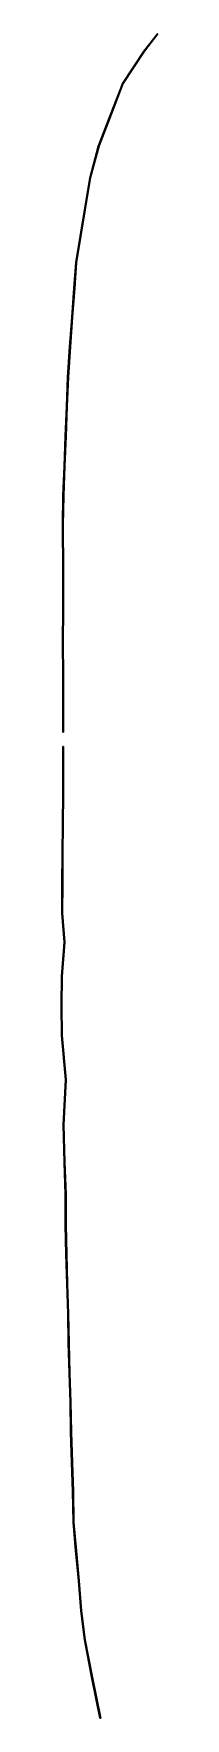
# Model space of a CAD drawing. Extents: x -4.9 to 0, y -42.7 to 42.5.
import ezdxf

# ---------------------------------------------------------------- set-up
doc = ezdxf.new("R2010")
doc.units = 0
doc.layers.add('R2', color=6, linetype='CONTINUOUS')

msp = doc.modelspace()

# ---------------------------------------------------------------- linework, layer by layer
at = {"layer": 'R2'}
for points in [[(0, 42.49, 7.08), (-0.69, 41.6, 7.08), (-0.65, 41.6, 7.08), (0.02, 42.49, 7.08)], [(0.02, 42.49, 7.08), (-0.65, 41.6, 7.08), (-0.69, 41.6, 7.08), (0, 42.49, 7.08)], [(-0.65, 41.6, 7.08), (-1.73, 39.98, 6.9), (-1.77, 39.98, 6.9), (-0.69, 41.6, 7.08)], [(-0.69, 41.6, 7.08), (-1.77, 39.98, 6.9), (-1.73, 39.98, 6.9), (-0.65, 41.6, 7.08)], [(-0.69, 41.6, 5.96), (-0.67, 41.62, 5.96), (-0.67, 41.62, 7.08), (-0.69, 41.6, 7.08)], [(-0.67, 41.58, 5.96), (-0.69, 41.6, 5.96), (-0.69, 41.6, 7.08), (-0.67, 41.58, 7.08)], [(-0.67, 41.62, 5.96), (-0.65, 41.6, 5.96), (-0.65, 41.6, 7.08), (-0.67, 41.62, 7.08)], [(-0.65, 41.6, 5.96), (-0.67, 41.58, 5.96), (-0.67, 41.58, 7.08), (-0.65, 41.6, 7.08)], [(-1.73, 39.98, 6.9), (-2.33, 38.42, 6.74), (-2.37, 38.42, 6.74), (-1.77, 39.98, 6.9)], [(-1.77, 39.98, 6.9), (-2.37, 38.42, 6.74), (-2.33, 38.42, 6.74), (-1.73, 39.98, 6.9)], [(-1.77, 39.98, 5.78), (-1.75, 40, 5.78), (-1.75, 40, 6.9), (-1.77, 39.98, 6.9)], [(-1.75, 39.96, 5.78), (-1.77, 39.98, 5.78), (-1.77, 39.98, 6.9), (-1.75, 39.96, 6.9)], [(-1.75, 40, 5.78), (-1.73, 39.98, 5.78), (-1.73, 39.98, 6.9), (-1.75, 40, 6.9)], [(-1.73, 39.98, 5.78), (-1.75, 39.96, 5.78), (-1.75, 39.96, 6.9), (-1.73, 39.98, 6.9)], [(-2.37, 38.42, 6.74), (-2.99, 36.8, 6.56), (-2.95, 36.8, 6.56), (-2.33, 38.42, 6.74)], [(-2.33, 38.42, 6.74), (-2.95, 36.8, 6.56), (-2.99, 36.8, 6.56), (-2.37, 38.42, 6.74)], [(-2.37, 38.42, 5.62), (-2.35, 38.44, 5.62), (-2.35, 38.44, 6.74), (-2.37, 38.42, 6.74)], [(-2.35, 38.4, 5.62), (-2.37, 38.42, 5.62), (-2.37, 38.42, 6.74), (-2.35, 38.4, 6.74)], [(-2.35, 38.44, 5.62), (-2.33, 38.42, 5.62), (-2.33, 38.42, 6.74), (-2.35, 38.44, 6.74)], [(-2.33, 38.42, 5.62), (-2.35, 38.4, 5.62), (-2.35, 38.4, 6.74), (-2.33, 38.42, 6.74)], [(-2.99, 36.8, 5.44), (-2.97, 36.82, 5.44), (-2.97, 36.82, 6.56), (-2.99, 36.8, 6.56)], [(-2.97, 36.78, 5.44), (-2.99, 36.8, 5.44), (-2.99, 36.8, 6.56), (-2.97, 36.78, 6.56)], [(-2.97, 36.82, 5.44), (-2.95, 36.8, 5.44), (-2.95, 36.8, 6.56), (-2.97, 36.82, 6.56)], [(-2.95, 36.8, 5.44), (-2.97, 36.78, 5.44), (-2.97, 36.78, 6.56), (-2.95, 36.8, 6.56)], [(-3.42, 35.2, 6.38), (-3.69, 33.59, 6.18), (-3.65, 33.59, 6.18), (-3.38, 35.2, 6.38)], [(-3.38, 35.2, 6.38), (-3.65, 33.59, 6.18), (-3.69, 33.59, 6.18), (-3.42, 35.2, 6.38)], [(-3.42, 35.2, 5.26), (-3.4, 35.22, 5.26), (-3.4, 35.22, 6.38), (-3.42, 35.2, 6.38)], [(-3.4, 35.18, 5.26), (-3.42, 35.2, 5.26), (-3.42, 35.2, 6.38), (-3.4, 35.18, 6.38)], [(-3.4, 35.22, 5.26), (-3.38, 35.2, 5.26), (-3.38, 35.2, 6.38), (-3.4, 35.22, 6.38)], [(-3.38, 35.2, 5.26), (-3.4, 35.18, 5.26), (-3.4, 35.18, 6.38), (-3.38, 35.2, 6.38)], [(-3.65, 33.59, 6.18), (-4.09, 30.93, 5.87), (-4.13, 30.93, 5.87), (-3.69, 33.59, 6.18)], [(-3.69, 33.59, 6.18), (-4.13, 30.93, 5.87), (-4.09, 30.93, 5.87), (-3.65, 33.59, 6.18)], [(-3.69, 33.59, 5.06), (-3.67, 33.61, 5.06), (-3.67, 33.61, 6.18), (-3.69, 33.59, 6.18)], [(-3.67, 33.57, 5.06), (-3.69, 33.59, 5.06), (-3.69, 33.59, 6.18), (-3.67, 33.57, 6.18)], [(-3.67, 33.61, 5.06), (-3.65, 33.59, 5.06), (-3.65, 33.59, 6.18), (-3.67, 33.61, 6.18)], [(-3.65, 33.59, 5.06), (-3.67, 33.57, 5.06), (-3.67, 33.57, 6.18), (-3.65, 33.59, 6.18)], [(-4.13, 30.93, 5.87), (-4.22, 29.63, 5.86), (-4.18, 29.63, 5.86), (-4.09, 30.93, 5.87)], [(-4.09, 30.93, 5.87), (-4.18, 29.63, 5.86), (-4.22, 29.63, 5.86), (-4.13, 30.93, 5.87)], [(-4.13, 30.93, 4.75), (-4.11, 30.95, 4.75), (-4.11, 30.95, 5.87), (-4.13, 30.93, 5.87)], [(-4.11, 30.91, 4.75), (-4.13, 30.93, 4.75), (-4.13, 30.93, 5.87), (-4.11, 30.91, 5.87)], [(-4.11, 30.95, 4.75), (-4.09, 30.93, 4.75), (-4.09, 30.93, 5.87), (-4.11, 30.95, 5.87)], [(-4.09, 30.93, 4.75), (-4.11, 30.91, 4.75), (-4.11, 30.91, 5.87), (-4.09, 30.93, 5.87)], [(-4.22, 29.63, 5.86), (-4.33, 28.15, 5.85), (-4.29, 28.15, 5.85), (-4.18, 29.63, 5.86)], [(-4.18, 29.63, 5.86), (-4.29, 28.15, 5.85), (-4.33, 28.15, 5.85), (-4.22, 29.63, 5.86)], [(-4.22, 29.63, 4.74), (-4.2, 29.65, 4.74), (-4.2, 29.65, 5.86), (-4.22, 29.63, 5.86)], [(-4.2, 29.61, 4.74), (-4.22, 29.63, 4.74), (-4.22, 29.63, 5.86), (-4.2, 29.61, 5.86)], [(-4.2, 29.65, 4.74), (-4.18, 29.63, 4.74), (-4.18, 29.63, 5.86), (-4.2, 29.65, 5.86)], [(-4.18, 29.63, 4.74), (-4.2, 29.61, 4.74), (-4.2, 29.61, 5.86), (-4.18, 29.63, 5.86)], [(-4.33, 28.15, 5.85), (-4.44, 26.66, 5.83), (-4.4, 26.66, 5.83), (-4.29, 28.15, 5.85)], [(-4.29, 28.15, 5.85), (-4.4, 26.66, 5.83), (-4.44, 26.66, 5.83), (-4.33, 28.15, 5.85)], [(-4.33, 28.15, 4.73), (-4.31, 28.17, 4.73), (-4.31, 28.17, 5.85), (-4.33, 28.15, 5.85)], [(-4.31, 28.13, 4.73), (-4.33, 28.15, 4.73), (-4.33, 28.15, 5.85), (-4.31, 28.13, 5.85)], [(-4.31, 28.17, 4.73), (-4.29, 28.15, 4.73), (-4.29, 28.15, 5.85), (-4.31, 28.17, 5.85)], [(-4.29, 28.15, 4.73), (-4.31, 28.13, 4.73), (-4.31, 28.13, 5.85), (-4.29, 28.15, 5.85)], [(-4.44, 26.66, 5.83), (-4.54, 25.13, 5.82), (-4.5, 25.13, 5.82), (-4.4, 26.66, 5.83)], [(-4.4, 26.66, 5.83), (-4.5, 25.13, 5.82), (-4.54, 25.13, 5.82), (-4.44, 26.66, 5.83)], [(-4.44, 26.66, 4.71), (-4.42, 26.68, 4.71), (-4.42, 26.68, 5.83), (-4.44, 26.66, 5.83)], [(-4.42, 26.64, 4.71), (-4.44, 26.66, 4.71), (-4.44, 26.66, 5.83), (-4.42, 26.64, 5.83)], [(-4.42, 26.68, 4.71), (-4.4, 26.66, 4.71), (-4.4, 26.66, 5.83), (-4.42, 26.68, 5.83)], [(-4.4, 26.66, 4.71), (-4.42, 26.64, 4.71), (-4.42, 26.64, 5.83), (-4.4, 26.66, 5.83)], [(-4.5, 25.13, 5.82), (-4.56, 23.65, 5.82), (-4.6, 23.65, 5.82), (-4.54, 25.13, 5.82)], [(-4.54, 25.13, 5.82), (-4.6, 23.65, 5.82), (-4.56, 23.65, 5.82), (-4.5, 25.13, 5.82)], [(-4.54, 25.13, 4.7), (-4.52, 25.15, 4.7), (-4.52, 25.15, 5.82), (-4.54, 25.13, 5.82)], [(-4.52, 25.11, 4.7), (-4.54, 25.13, 4.7), (-4.54, 25.13, 5.82), (-4.52, 25.11, 5.82)], [(-4.52, 25.15, 4.7), (-4.5, 25.13, 4.7), (-4.5, 25.13, 5.82), (-4.52, 25.15, 5.82)], [(-4.5, 25.13, 4.7), (-4.52, 25.11, 4.7), (-4.52, 25.11, 5.82), (-4.5, 25.13, 5.82)], [(-4.6, 23.65, 5.82), (-4.66, 22.15, 5.82), (-4.62, 22.15, 5.82), (-4.56, 23.65, 5.82)], [(-4.56, 23.65, 5.82), (-4.62, 22.15, 5.82), (-4.66, 22.15, 5.82), (-4.6, 23.65, 5.82)], [(-4.6, 23.65, 4.7), (-4.58, 23.67, 4.7), (-4.58, 23.67, 5.82), (-4.6, 23.65, 5.82)], [(-4.58, 23.63, 4.7), (-4.6, 23.65, 4.7), (-4.6, 23.65, 5.82), (-4.58, 23.63, 5.82)], [(-4.58, 23.67, 4.7), (-4.56, 23.65, 4.7), (-4.56, 23.65, 5.82), (-4.58, 23.67, 5.82)], [(-4.56, 23.65, 4.7), (-4.58, 23.63, 4.7), (-4.58, 23.63, 5.82), (-4.56, 23.65, 5.82)], [(-4.62, 22.15, 5.82), (-4.68, 20.62, 5.82), (-4.72, 20.62, 5.82), (-4.66, 22.15, 5.82)], [(-4.66, 22.15, 5.82), (-4.72, 20.62, 5.82), (-4.68, 20.62, 5.82), (-4.62, 22.15, 5.82)], [(-4.66, 22.15, 4.7), (-4.64, 22.17, 4.7), (-4.64, 22.17, 5.82), (-4.66, 22.15, 5.82)], [(-4.64, 22.13, 4.7), (-4.66, 22.15, 4.7), (-4.66, 22.15, 5.82), (-4.64, 22.13, 5.82)], [(-4.64, 22.17, 4.7), (-4.62, 22.15, 4.7), (-4.62, 22.15, 5.82), (-4.64, 22.17, 5.82)], [(-4.62, 22.15, 4.7), (-4.64, 22.13, 4.7), (-4.64, 22.13, 5.82), (-4.62, 22.15, 5.82)], [(-4.68, 20.62, 5.82), (-4.74, 19.15, 5.83), (-4.78, 19.15, 5.83), (-4.72, 20.62, 5.82)], [(-4.72, 20.62, 5.82), (-4.78, 19.15, 5.83), (-4.74, 19.15, 5.83), (-4.68, 20.62, 5.82)], [(-4.72, 20.62, 4.7), (-4.7, 20.64, 4.7), (-4.7, 20.64, 5.82), (-4.72, 20.62, 5.82)], [(-4.7, 20.6, 4.7), (-4.72, 20.62, 4.7), (-4.72, 20.62, 5.82), (-4.7, 20.6, 5.82)], [(-4.7, 20.64, 4.7), (-4.68, 20.62, 4.7), (-4.68, 20.62, 5.82), (-4.7, 20.64, 5.82)], [(-4.68, 20.62, 4.7), (-4.7, 20.6, 4.7), (-4.7, 20.6, 5.82), (-4.68, 20.62, 5.82)], [(-4.74, 19.15, 5.83), (-4.76, 17.64, 5.83), (-4.8, 17.64, 5.83), (-4.78, 19.15, 5.83)], [(-4.78, 19.15, 5.83), (-4.8, 17.64, 5.83), (-4.76, 17.64, 5.83), (-4.74, 19.15, 5.83)], [(-4.78, 19.15, 4.71), (-4.76, 19.17, 4.71), (-4.76, 19.17, 5.83), (-4.78, 19.15, 5.83)], [(-4.76, 19.13, 4.71), (-4.78, 19.15, 4.71), (-4.78, 19.15, 5.83), (-4.76, 19.13, 5.83)], [(-4.76, 19.17, 4.71), (-4.74, 19.15, 4.71), (-4.74, 19.15, 5.83), (-4.76, 19.17, 5.83)], [(-4.74, 19.15, 4.71), (-4.76, 19.13, 4.71), (-4.76, 19.13, 5.83), (-4.74, 19.15, 5.83)], [(-4.8, 17.64, 4.71), (-4.78, 17.66, 4.71), (-4.78, 17.66, 5.83), (-4.8, 17.64, 5.83)], [(-4.8, 17.64, 5.83), (-4.79, 15.36, 5.83), (-4.75, 15.36, 5.83), (-4.76, 17.64, 5.83)], [(-4.76, 17.64, 5.83), (-4.75, 15.36, 5.83), (-4.79, 15.36, 5.83), (-4.8, 17.64, 5.83)], [(-4.78, 17.62, 4.71), (-4.8, 17.64, 4.71), (-4.8, 17.64, 5.83), (-4.78, 17.62, 5.83)], [(-4.78, 17.66, 4.71), (-4.76, 17.64, 4.71), (-4.76, 17.64, 5.83), (-4.78, 17.66, 5.83)], [(-4.76, 17.64, 4.71), (-4.78, 17.62, 4.71), (-4.78, 17.62, 5.83), (-4.76, 17.64, 5.83)], [(-4.79, 15.36, 4.71), (-4.77, 15.38, 4.71), (-4.77, 15.38, 5.83), (-4.79, 15.36, 5.83)], [(-4.79, 15.36, 5.83), (-4.79, 13.55, 5.83), (-4.75, 13.55, 5.83), (-4.75, 15.36, 5.83)], [(-4.75, 15.36, 5.83), (-4.75, 13.55, 5.83), (-4.79, 13.55, 5.83), (-4.79, 15.36, 5.83)], [(-4.77, 15.34, 4.71), (-4.79, 15.36, 4.71), (-4.79, 15.36, 5.83), (-4.77, 15.34, 5.83)], [(-4.77, 15.38, 4.71), (-4.75, 15.36, 4.71), (-4.75, 15.36, 5.83), (-4.77, 15.38, 5.83)], [(-4.75, 15.36, 4.71), (-4.77, 15.34, 4.71), (-4.77, 15.34, 5.83), (-4.75, 15.36, 5.83)], [(-4.75, 13.55, 5.83), (-4.76, 11.56, 5.83), (-4.8, 11.56, 5.83), (-4.79, 13.55, 5.83)], [(-4.79, 13.55, 5.83), (-4.8, 11.56, 5.83), (-4.76, 11.56, 5.83), (-4.75, 13.55, 5.83)], [(-4.79, 13.55, 4.71), (-4.77, 13.57, 4.71), (-4.77, 13.57, 5.83), (-4.79, 13.55, 5.83)], [(-4.77, 13.53, 4.71), (-4.79, 13.55, 4.71), (-4.79, 13.55, 5.83), (-4.77, 13.53, 5.83)], [(-4.77, 13.57, 4.71), (-4.75, 13.55, 4.71), (-4.75, 13.55, 5.83), (-4.77, 13.57, 5.83)], [(-4.75, 13.55, 4.71), (-4.77, 13.53, 4.71), (-4.77, 13.53, 5.83), (-4.75, 13.55, 5.83)], [(-4.8, 11.56, 4.71), (-4.78, 11.58, 4.71), (-4.78, 11.58, 5.83), (-4.8, 11.56, 5.83)], [(-4.76, 11.56, 5.83), (-4.75, 10.18, 5.84), (-4.79, 10.18, 5.84), (-4.8, 11.56, 5.83)], [(-4.8, 11.56, 5.83), (-4.79, 10.18, 5.84), (-4.75, 10.18, 5.84), (-4.76, 11.56, 5.83)], [(-4.78, 11.54, 4.71), (-4.8, 11.56, 4.71), (-4.8, 11.56, 5.83), (-4.78, 11.54, 5.83)], [(-4.78, 11.58, 4.71), (-4.76, 11.56, 4.71), (-4.76, 11.56, 5.83), (-4.78, 11.58, 5.83)], [(-4.76, 11.56, 4.71), (-4.78, 11.54, 4.71), (-4.78, 11.54, 5.83), (-4.76, 11.56, 5.83)], [(-4.79, 10.18, 4.72), (-4.77, 10.2, 4.72), (-4.77, 10.2, 5.84), (-4.79, 10.18, 5.84)], [(-4.75, 10.18, 5.84), (-4.75, 8.63, 5.85), (-4.79, 8.63, 5.85), (-4.79, 10.18, 5.84)], [(-4.79, 10.18, 5.84), (-4.79, 8.63, 5.85), (-4.75, 8.63, 5.85), (-4.75, 10.18, 5.84)], [(-4.77, 10.16, 4.72), (-4.79, 10.18, 4.72), (-4.79, 10.18, 5.84), (-4.77, 10.16, 5.84)], [(-4.77, 10.2, 4.72), (-4.75, 10.18, 4.72), (-4.75, 10.18, 5.84), (-4.77, 10.2, 5.84)], [(-4.75, 10.18, 4.72), (-4.77, 10.16, 4.72), (-4.77, 10.16, 5.84), (-4.75, 10.18, 5.84)], [(-4.79, 8.63, 4.73), (-4.77, 8.65, 4.73), (-4.77, 8.65, 5.85), (-4.79, 8.63, 5.85)], [(-4.79, 8.63, 5.85), (-4.79, 7.17, 5.85), (-4.75, 7.17, 5.85), (-4.75, 8.63, 5.85)], [(-4.75, 8.63, 5.85), (-4.75, 7.17, 5.85), (-4.79, 7.17, 5.85), (-4.79, 8.63, 5.85)], [(-4.77, 8.61, 4.73), (-4.79, 8.63, 4.73), (-4.79, 8.63, 5.85), (-4.77, 8.61, 5.85)], [(-4.77, 8.65, 4.73), (-4.75, 8.63, 4.73), (-4.75, 8.63, 5.85), (-4.77, 8.65, 5.85)], [(-4.75, 8.63, 4.73), (-4.77, 8.61, 4.73), (-4.77, 8.61, 5.85), (-4.75, 8.63, 5.85)], [(-4.79, 7.19, 4.73), (-4.77, 7.21, 4.73), (-4.77, 7.21, 5.85), (-4.79, 7.19, 5.85)], [(-4.77, 7.17, 4.73), (-4.79, 7.19, 4.73), (-4.79, 7.19, 5.85), (-4.77, 7.17, 5.85)], [(-4.77, 7.21, 4.73), (-4.75, 7.19, 4.73), (-4.75, 7.19, 5.85), (-4.77, 7.21, 5.85)], [(-4.75, 7.19, 4.73), (-4.77, 7.17, 4.73), (-4.77, 7.17, 5.85), (-4.75, 7.19, 5.85)], [(-4.79, 6.46, 3.83), (-4.79, 4.05, 3.83), (-4.75, 4.05, 3.83), (-4.75, 6.46, 3.83)], [(-4.75, 6.46, 3.83), (-4.75, 4.05, 3.83), (-4.79, 4.05, 3.83), (-4.79, 6.46, 3.83)], [(-4.79, 4.05, 3.83), (-4.8, 2.54, 3.83), (-4.76, 2.54, 3.83), (-4.75, 4.05, 3.83)], [(-4.75, 4.05, 3.83), (-4.76, 2.54, 3.83), (-4.8, 2.54, 3.83), (-4.79, 4.05, 3.83)], [(-4.79, 4.05, 2.71), (-4.77, 4.07, 2.71), (-4.77, 4.07, 3.83), (-4.79, 4.05, 3.83)], [(-4.77, 4.03, 2.71), (-4.79, 4.05, 2.71), (-4.79, 4.05, 3.83), (-4.77, 4.03, 3.83)], [(-4.77, 4.07, 2.71), (-4.75, 4.05, 2.71), (-4.75, 4.05, 3.83), (-4.77, 4.07, 3.83)], [(-4.75, 4.05, 2.71), (-4.77, 4.03, 2.71), (-4.77, 4.03, 3.83), (-4.75, 4.05, 3.83)], [(-4.8, 2.54, 2.71), (-4.78, 2.56, 2.71), (-4.78, 2.56, 3.83), (-4.8, 2.54, 3.83)], [(-4.78, 2.56, 2.71), (-4.76, 2.54, 2.71), (-4.76, 2.54, 3.83), (-4.78, 2.56, 3.83)], [(-4.8, 2.54, 3.83), (-4.82, 1.03, 3.83), (-4.78, 1.03, 3.83), (-4.76, 2.54, 3.83)], [(-4.76, 2.54, 3.83), (-4.78, 1.03, 3.83), (-4.82, 1.03, 3.83), (-4.8, 2.54, 3.83)], [(-4.78, 2.52, 2.71), (-4.8, 2.54, 2.71), (-4.8, 2.54, 3.83), (-4.78, 2.52, 3.83)], [(-4.76, 2.54, 2.71), (-4.78, 2.52, 2.71), (-4.78, 2.52, 3.83), (-4.76, 2.54, 3.83)], [(-4.78, 1.03, 3.83), (-4.79, -0.46, 3.83), (-4.83, -0.46, 3.83), (-4.82, 1.03, 3.83)], [(-4.82, 1.03, 3.83), (-4.83, -0.46, 3.83), (-4.79, -0.46, 3.83), (-4.78, 1.03, 3.83)], [(-4.82, 1.03, 2.71), (-4.8, 1.05, 2.71), (-4.8, 1.05, 3.83), (-4.82, 1.03, 3.83)], [(-4.8, 1.01, 2.71), (-4.82, 1.03, 2.71), (-4.82, 1.03, 3.83), (-4.8, 1.01, 3.83)], [(-4.8, 1.05, 2.71), (-4.78, 1.03, 2.71), (-4.78, 1.03, 3.83), (-4.8, 1.05, 3.83)], [(-4.78, 1.03, 2.71), (-4.8, 1.01, 2.71), (-4.8, 1.01, 3.83), (-4.78, 1.03, 3.83)], [(-4.83, -0.46, 3.83), (-4.84, -1.98, 3.83), (-4.8, -1.98, 3.83), (-4.79, -0.46, 3.83)], [(-4.79, -0.46, 3.83), (-4.8, -1.98, 3.83), (-4.84, -1.98, 3.83), (-4.83, -0.46, 3.83)], [(-4.83, -0.46, 2.71), (-4.81, -0.44, 2.71), (-4.81, -0.44, 3.83), (-4.83, -0.46, 3.83)], [(-4.81, -0.48, 2.71), (-4.83, -0.46, 2.71), (-4.83, -0.46, 3.83), (-4.81, -0.48, 3.83)], [(-4.81, -0.44, 2.71), (-4.79, -0.46, 2.71), (-4.79, -0.46, 3.83), (-4.81, -0.44, 3.83)], [(-4.79, -0.46, 2.71), (-4.81, -0.48, 2.71), (-4.81, -0.48, 3.83), (-4.79, -0.46, 3.83)], [(-4.84, -1.98, 2.71), (-4.82, -1.96, 2.71), (-4.82, -1.96, 3.83), (-4.84, -1.98, 3.83)], [(-4.8, -1.98, 3.83), (-4.68, -3.44, 3.84), (-4.72, -3.44, 3.84), (-4.84, -1.98, 3.83)], [(-4.84, -1.98, 3.83), (-4.72, -3.44, 3.84), (-4.68, -3.44, 3.84), (-4.8, -1.98, 3.83)], [(-4.82, -2, 2.71), (-4.84, -1.98, 2.71), (-4.84, -1.98, 3.83), (-4.82, -2, 3.83)], [(-4.82, -1.96, 2.71), (-4.8, -1.98, 2.71), (-4.8, -1.98, 3.83), (-4.82, -1.96, 3.83)], [(-4.8, -1.98, 2.71), (-4.82, -2, 2.71), (-4.82, -2, 3.83), (-4.8, -1.98, 3.83)], [(-4.72, -3.44, 3.84), (-4.85, -5.17, 3.84), (-4.81, -5.17, 3.84), (-4.68, -3.44, 3.84)], [(-4.68, -3.44, 3.84), (-4.81, -5.17, 3.84), (-4.85, -5.17, 3.84), (-4.72, -3.44, 3.84)], [(-4.72, -3.44, 2.72), (-4.7, -3.42, 2.72), (-4.7, -3.42, 3.84), (-4.72, -3.44, 3.84)], [(-4.7, -3.46, 2.72), (-4.72, -3.44, 2.72), (-4.72, -3.44, 3.84), (-4.7, -3.46, 3.84)], [(-4.7, -3.42, 2.72), (-4.68, -3.44, 2.72), (-4.68, -3.44, 3.84), (-4.7, -3.42, 3.84)], [(-4.68, -3.44, 2.72), (-4.7, -3.46, 2.72), (-4.7, -3.46, 3.84), (-4.68, -3.44, 3.84)], [(-4.85, -5.17, 3.84), (-4.87, -6.64, 3.84), (-4.83, -6.64, 3.84), (-4.81, -5.17, 3.84)], [(-4.81, -5.17, 3.84), (-4.83, -6.64, 3.84), (-4.87, -6.64, 3.84), (-4.85, -5.17, 3.84)], [(-4.85, -5.17, 2.72), (-4.83, -5.15, 2.72), (-4.83, -5.15, 3.84), (-4.85, -5.17, 3.84)], [(-4.83, -5.19, 2.72), (-4.85, -5.17, 2.72), (-4.85, -5.17, 3.84), (-4.83, -5.19, 3.84)], [(-4.83, -5.15, 2.72), (-4.81, -5.17, 2.72), (-4.81, -5.17, 3.84), (-4.83, -5.15, 3.84)], [(-4.81, -5.17, 2.72), (-4.83, -5.19, 2.72), (-4.83, -5.19, 3.84), (-4.81, -5.17, 3.84)], [(-4.87, -6.64, 2.72), (-4.85, -6.62, 2.72), (-4.85, -6.62, 3.84), (-4.87, -6.64, 3.84)], [(-4.83, -6.64, 3.84), (-4.82, -8.16, 3.85), (-4.86, -8.16, 3.85), (-4.87, -6.64, 3.84)], [(-4.87, -6.64, 3.84), (-4.86, -8.16, 3.85), (-4.82, -8.16, 3.85), (-4.83, -6.64, 3.84)], [(-4.85, -6.66, 2.72), (-4.87, -6.64, 2.72), (-4.87, -6.64, 3.84), (-4.85, -6.66, 3.84)], [(-4.85, -6.62, 2.72), (-4.83, -6.64, 2.72), (-4.83, -6.64, 3.84), (-4.85, -6.62, 3.84)], [(-4.83, -6.64, 2.72), (-4.85, -6.66, 2.72), (-4.85, -6.66, 3.84), (-4.83, -6.64, 3.84)], [(-4.86, -8.16, 2.73), (-4.84, -8.14, 2.73), (-4.84, -8.14, 3.85), (-4.86, -8.16, 3.85)], [(-4.86, -8.16, 3.85), (-4.65, -10.4, 3.86), (-4.61, -10.4, 3.86), (-4.82, -8.16, 3.85)], [(-4.82, -8.16, 3.85), (-4.61, -10.4, 3.86), (-4.65, -10.4, 3.86), (-4.86, -8.16, 3.85)], [(-4.84, -8.18, 2.73), (-4.86, -8.16, 2.73), (-4.86, -8.16, 3.85), (-4.84, -8.18, 3.85)], [(-4.84, -8.14, 2.73), (-4.82, -8.16, 2.73), (-4.82, -8.16, 3.85), (-4.84, -8.14, 3.85)], [(-4.82, -8.16, 2.73), (-4.84, -8.18, 2.73), (-4.84, -8.18, 3.85), (-4.82, -8.16, 3.85)], [(-4.65, -10.4, 3.86), (-4.77, -12.67, 3.88), (-4.73, -12.67, 3.88), (-4.61, -10.4, 3.86)], [(-4.61, -10.4, 3.86), (-4.73, -12.67, 3.88), (-4.77, -12.67, 3.88), (-4.65, -10.4, 3.86)], [(-4.65, -10.4, 2.74), (-4.63, -10.38, 2.74), (-4.63, -10.38, 3.86), (-4.65, -10.4, 3.86)], [(-4.63, -10.42, 2.74), (-4.65, -10.4, 2.74), (-4.65, -10.4, 3.86), (-4.63, -10.42, 3.86)], [(-4.63, -10.38, 2.74), (-4.61, -10.4, 2.74), (-4.61, -10.4, 3.86), (-4.63, -10.38, 3.86)], [(-4.61, -10.4, 2.74), (-4.63, -10.42, 2.74), (-4.63, -10.42, 3.86), (-4.61, -10.4, 3.86)], [(-4.77, -12.67, 2.76), (-4.75, -12.65, 2.76), (-4.75, -12.65, 3.88), (-4.77, -12.67, 3.88)], [(-4.77, -12.67, 3.88), (-4.72, -14.56, 3.89), (-4.68, -14.56, 3.89), (-4.73, -12.67, 3.88)], [(-4.73, -12.67, 3.88), (-4.68, -14.56, 3.89), (-4.72, -14.56, 3.89), (-4.77, -12.67, 3.88)], [(-4.75, -12.69, 2.76), (-4.77, -12.67, 2.76), (-4.77, -12.67, 3.88), (-4.75, -12.69, 3.88)], [(-4.75, -12.65, 2.76), (-4.73, -12.67, 2.76), (-4.73, -12.67, 3.88), (-4.75, -12.65, 3.88)], [(-4.73, -12.67, 2.76), (-4.75, -12.69, 2.76), (-4.75, -12.69, 3.88), (-4.73, -12.67, 3.88)], [(-4.72, -14.56, 2.77), (-4.7, -14.54, 2.77), (-4.7, -14.54, 3.89), (-4.72, -14.56, 3.89)], [(-4.68, -14.56, 3.89), (-4.62, -16.19, 3.9), (-4.66, -16.19, 3.9), (-4.72, -14.56, 3.89)], [(-4.72, -14.56, 3.89), (-4.66, -16.19, 3.9), (-4.62, -16.19, 3.9), (-4.68, -14.56, 3.89)], [(-4.7, -14.58, 2.77), (-4.72, -14.56, 2.77), (-4.72, -14.56, 3.89), (-4.7, -14.58, 3.89)], [(-4.7, -14.54, 2.77), (-4.68, -14.56, 2.77), (-4.68, -14.56, 3.89), (-4.7, -14.54, 3.89)], [(-4.68, -14.56, 2.77), (-4.7, -14.58, 2.77), (-4.7, -14.58, 3.89), (-4.68, -14.56, 3.89)], [(-4.66, -16.19, 2.78), (-4.64, -16.17, 2.78), (-4.64, -16.17, 3.9), (-4.66, -16.19, 3.9)], [(-4.64, -16.17, 2.78), (-4.62, -16.19, 2.78), (-4.62, -16.19, 3.9), (-4.64, -16.17, 3.9)], [(-4.66, -16.19, 3.9), (-4.66, -17.74, 3.91), (-4.62, -17.74, 3.91), (-4.62, -16.19, 3.9)], [(-4.62, -16.19, 3.9), (-4.62, -17.74, 3.91), (-4.66, -17.74, 3.91), (-4.66, -16.19, 3.9)], [(-4.64, -16.21, 2.78), (-4.66, -16.19, 2.78), (-4.66, -16.19, 3.9), (-4.64, -16.21, 3.9)], [(-4.62, -16.19, 2.78), (-4.64, -16.21, 2.78), (-4.64, -16.21, 3.9), (-4.62, -16.19, 3.9)], [(-4.66, -17.74, 2.79), (-4.64, -17.72, 2.79), (-4.64, -17.72, 3.91), (-4.66, -17.74, 3.91)], [(-4.62, -17.74, 3.91), (-4.59, -19.21, 3.92), (-4.63, -19.21, 3.92), (-4.66, -17.74, 3.91)], [(-4.66, -17.74, 3.91), (-4.63, -19.21, 3.92), (-4.59, -19.21, 3.92), (-4.62, -17.74, 3.91)], [(-4.64, -17.76, 2.79), (-4.66, -17.74, 2.79), (-4.66, -17.74, 3.91), (-4.64, -17.76, 3.91)], [(-4.64, -17.72, 2.79), (-4.62, -17.74, 2.79), (-4.62, -17.74, 3.91), (-4.64, -17.72, 3.91)], [(-4.62, -17.74, 2.79), (-4.64, -17.76, 2.79), (-4.64, -17.76, 3.91), (-4.62, -17.74, 3.91)], [(-4.63, -19.21, 2.8), (-4.61, -19.19, 2.8), (-4.61, -19.19, 3.92), (-4.63, -19.21, 3.92)], [(-4.63, -19.21, 3.92), (-4.59, -20.72, 3.93), (-4.55, -20.72, 3.93), (-4.59, -19.21, 3.92)], [(-4.59, -19.21, 3.92), (-4.55, -20.72, 3.93), (-4.59, -20.72, 3.93), (-4.63, -19.21, 3.92)], [(-4.61, -19.23, 2.8), (-4.63, -19.21, 2.8), (-4.63, -19.21, 3.92), (-4.61, -19.23, 3.92)], [(-4.61, -19.19, 2.8), (-4.59, -19.21, 2.8), (-4.59, -19.21, 3.92), (-4.61, -19.19, 3.92)], [(-4.59, -19.21, 2.8), (-4.61, -19.23, 2.8), (-4.61, -19.23, 3.92), (-4.59, -19.21, 3.92)], [(-4.59, -20.72, 2.81), (-4.57, -20.7, 2.81), (-4.57, -20.7, 3.93), (-4.59, -20.72, 3.93)], [(-4.55, -20.72, 3.93), (-4.49, -22.23, 3.94), (-4.53, -22.23, 3.94), (-4.59, -20.72, 3.93)], [(-4.59, -20.72, 3.93), (-4.53, -22.23, 3.94), (-4.49, -22.23, 3.94), (-4.55, -20.72, 3.93)], [(-4.57, -20.74, 2.81), (-4.59, -20.72, 2.81), (-4.59, -20.72, 3.93), (-4.57, -20.74, 3.93)], [(-4.57, -20.7, 2.81), (-4.55, -20.72, 2.81), (-4.55, -20.72, 3.93), (-4.57, -20.7, 3.93)], [(-4.55, -20.72, 2.81), (-4.57, -20.74, 2.81), (-4.57, -20.74, 3.93), (-4.55, -20.72, 3.93)], [(-4.53, -22.23, 2.82), (-4.51, -22.21, 2.82), (-4.51, -22.21, 3.94), (-4.53, -22.23, 3.94)], [(-4.53, -22.23, 3.94), (-4.51, -23.72, 3.94), (-4.47, -23.72, 3.94), (-4.49, -22.23, 3.94)], [(-4.49, -22.23, 3.94), (-4.47, -23.72, 3.94), (-4.51, -23.72, 3.94), (-4.53, -22.23, 3.94)], [(-4.51, -22.25, 2.82), (-4.53, -22.23, 2.82), (-4.53, -22.23, 3.94), (-4.51, -22.25, 3.94)], [(-4.51, -22.21, 2.82), (-4.49, -22.23, 2.82), (-4.49, -22.23, 3.94), (-4.51, -22.21, 3.94)], [(-4.49, -22.23, 2.82), (-4.51, -22.25, 2.82), (-4.51, -22.25, 3.94), (-4.49, -22.23, 3.94)], [(-4.51, -23.72, 2.82), (-4.49, -23.7, 2.82), (-4.49, -23.7, 3.94), (-4.51, -23.72, 3.94)], [(-4.47, -23.72, 3.94), (-4.43, -25.23, 3.95), (-4.47, -25.23, 3.95), (-4.51, -23.72, 3.94)], [(-4.51, -23.72, 3.94), (-4.47, -25.23, 3.95), (-4.43, -25.23, 3.95), (-4.47, -23.72, 3.94)], [(-4.49, -23.74, 2.82), (-4.51, -23.72, 2.82), (-4.51, -23.72, 3.94), (-4.49, -23.74, 3.94)], [(-4.49, -23.7, 2.82), (-4.47, -23.72, 2.82), (-4.47, -23.72, 3.94), (-4.49, -23.7, 3.94)], [(-4.47, -23.72, 2.82), (-4.49, -23.74, 2.82), (-4.49, -23.74, 3.94), (-4.47, -23.72, 3.94)], [(-4.47, -25.23, 2.83), (-4.45, -25.21, 2.83), (-4.45, -25.21, 3.95), (-4.47, -25.23, 3.95)], [(-4.43, -25.23, 3.95), (-4.38, -26.7, 3.96), (-4.42, -26.7, 3.96), (-4.47, -25.23, 3.95)], [(-4.47, -25.23, 3.95), (-4.42, -26.7, 3.96), (-4.38, -26.7, 3.96), (-4.43, -25.23, 3.95)], [(-4.45, -25.25, 2.83), (-4.47, -25.23, 2.83), (-4.47, -25.23, 3.95), (-4.45, -25.25, 3.95)], [(-4.45, -25.21, 2.83), (-4.43, -25.23, 2.83), (-4.43, -25.23, 3.95), (-4.45, -25.21, 3.95)], [(-4.43, -25.23, 2.83), (-4.45, -25.25, 2.83), (-4.45, -25.25, 3.95), (-4.43, -25.23, 3.95)], [(-4.42, -26.7, 2.84), (-4.4, -26.68, 2.84), (-4.4, -26.68, 3.96), (-4.42, -26.7, 3.96)], [(-4.38, -26.7, 3.96), (-4.35, -28.22, 3.96), (-4.39, -28.22, 3.96), (-4.42, -26.7, 3.96)], [(-4.42, -26.7, 3.96), (-4.39, -28.22, 3.96), (-4.35, -28.22, 3.96), (-4.38, -26.7, 3.96)], [(-4.4, -26.72, 2.84), (-4.42, -26.7, 2.84), (-4.42, -26.7, 3.96), (-4.4, -26.72, 3.96)], [(-4.4, -26.68, 2.84), (-4.38, -26.7, 2.84), (-4.38, -26.7, 3.96), (-4.4, -26.68, 3.96)], [(-4.38, -26.7, 2.84), (-4.4, -26.72, 2.84), (-4.4, -26.72, 3.96), (-4.38, -26.7, 3.96)], [(-4.39, -28.22, 2.84), (-4.37, -28.2, 2.84), (-4.37, -28.2, 3.96), (-4.39, -28.22, 3.96)], [(-4.35, -28.22, 3.96), (-4.3, -29.74, 3.96), (-4.34, -29.74, 3.96), (-4.39, -28.22, 3.96)], [(-4.39, -28.22, 3.96), (-4.34, -29.74, 3.96), (-4.3, -29.74, 3.96), (-4.35, -28.22, 3.96)], [(-4.37, -28.24, 2.84), (-4.39, -28.22, 2.84), (-4.39, -28.22, 3.96), (-4.37, -28.24, 3.96)], [(-4.37, -28.2, 2.84), (-4.35, -28.22, 2.84), (-4.35, -28.22, 3.96), (-4.37, -28.2, 3.96)], [(-4.35, -28.22, 2.84), (-4.37, -28.24, 2.84), (-4.37, -28.24, 3.96), (-4.35, -28.22, 3.96)], [(-4.34, -29.74, 2.84), (-4.32, -29.72, 2.84), (-4.32, -29.72, 3.96), (-4.34, -29.74, 3.96)], [(-4.34, -29.74, 3.96), (-4.29, -31.21, 3.96), (-4.25, -31.21, 3.96), (-4.3, -29.74, 3.96)], [(-4.3, -29.74, 3.96), (-4.25, -31.21, 3.96), (-4.29, -31.21, 3.96), (-4.34, -29.74, 3.96)], [(-4.32, -29.76, 2.84), (-4.34, -29.74, 2.84), (-4.34, -29.74, 3.96), (-4.32, -29.76, 3.96)], [(-4.32, -29.72, 2.84), (-4.3, -29.74, 2.84), (-4.3, -29.74, 3.96), (-4.32, -29.72, 3.96)], [(-4.3, -29.74, 2.84), (-4.32, -29.76, 2.84), (-4.32, -29.76, 3.96), (-4.3, -29.74, 3.96)], [(-4.29, -31.21, 2.84), (-4.27, -31.19, 2.84), (-4.27, -31.19, 3.96), (-4.29, -31.21, 3.96)], [(-4.29, -31.21, 3.96), (-4.26, -32.76, 3.97), (-4.22, -32.76, 3.97), (-4.25, -31.21, 3.96)], [(-4.25, -31.21, 3.96), (-4.22, -32.76, 3.97), (-4.26, -32.76, 3.97), (-4.29, -31.21, 3.96)], [(-4.27, -31.23, 2.84), (-4.29, -31.21, 2.84), (-4.29, -31.21, 3.96), (-4.27, -31.23, 3.96)], [(-4.27, -31.19, 2.84), (-4.25, -31.21, 2.84), (-4.25, -31.21, 3.96), (-4.27, -31.19, 3.96)], [(-4.25, -31.21, 2.84), (-4.27, -31.23, 2.84), (-4.27, -31.23, 3.96), (-4.25, -31.21, 3.96)], [(-4.26, -32.76, 2.85), (-4.24, -32.74, 2.85), (-4.24, -32.74, 3.97), (-4.26, -32.76, 3.97)], [(-4.26, -32.76, 3.97), (-4.14, -34.22, 3.99), (-4.1, -34.22, 3.99), (-4.22, -32.76, 3.97)], [(-4.22, -32.76, 3.97), (-4.1, -34.22, 3.99), (-4.14, -34.22, 3.99), (-4.26, -32.76, 3.97)], [(-4.24, -32.78, 2.85), (-4.26, -32.76, 2.85), (-4.26, -32.76, 3.97), (-4.24, -32.78, 3.97)], [(-4.24, -32.74, 2.85), (-4.22, -32.76, 2.85), (-4.22, -32.76, 3.97), (-4.24, -32.74, 3.97)], [(-4.22, -32.76, 2.85), (-4.24, -32.78, 2.85), (-4.24, -32.78, 3.97), (-4.22, -32.76, 3.97)], [(-4.14, -34.22, 2.87), (-4.12, -34.2, 2.87), (-4.12, -34.2, 3.99), (-4.14, -34.22, 3.99)], [(-4.1, -34.22, 3.99), (-3.96, -35.73, 4.01), (-4, -35.73, 4.01), (-4.14, -34.22, 3.99)], [(-4.14, -34.22, 3.99), (-4, -35.73, 4.01), (-3.96, -35.73, 4.01), (-4.1, -34.22, 3.99)], [(-4.12, -34.24, 2.87), (-4.14, -34.22, 2.87), (-4.14, -34.22, 3.99), (-4.12, -34.24, 3.99)], [(-4.12, -34.2, 2.87), (-4.1, -34.22, 2.87), (-4.1, -34.22, 3.99), (-4.12, -34.2, 3.99)], [(-4.1, -34.22, 2.87), (-4.12, -34.24, 2.87), (-4.12, -34.24, 3.99), (-4.1, -34.22, 3.99)], [(-4, -35.73, 2.89), (-3.98, -35.71, 2.89), (-3.98, -35.71, 4.01), (-4, -35.73, 4.01)], [(-4, -35.73, 4.01), (-3.88, -37.25, 4.03), (-3.84, -37.25, 4.03), (-3.96, -35.73, 4.01)], [(-3.96, -35.73, 4.01), (-3.84, -37.25, 4.03), (-3.88, -37.25, 4.03), (-4, -35.73, 4.01)], [(-3.98, -35.75, 2.89), (-4, -35.73, 2.89), (-4, -35.73, 4.01), (-3.98, -35.75, 4.01)], [(-3.98, -35.71, 2.89), (-3.96, -35.73, 2.89), (-3.96, -35.73, 4.01), (-3.98, -35.71, 4.01)], [(-3.96, -35.73, 2.89), (-3.98, -35.75, 2.89), (-3.98, -35.75, 4.01), (-3.96, -35.73, 4.01)], [(-3.88, -37.25, 2.91), (-3.86, -37.23, 2.91), (-3.86, -37.23, 4.03), (-3.88, -37.25, 4.03)], [(-3.84, -37.25, 4.03), (-3.65, -38.72, 4.05), (-3.69, -38.72, 4.05), (-3.88, -37.25, 4.03)], [(-3.88, -37.25, 4.03), (-3.69, -38.72, 4.05), (-3.65, -38.72, 4.05), (-3.84, -37.25, 4.03)], [(-3.86, -37.27, 2.91), (-3.88, -37.25, 2.91), (-3.88, -37.25, 4.03), (-3.86, -37.27, 4.03)], [(-3.86, -37.23, 2.91), (-3.84, -37.25, 2.91), (-3.84, -37.25, 4.03), (-3.86, -37.23, 4.03)], [(-3.84, -37.25, 2.91), (-3.86, -37.27, 2.91), (-3.86, -37.27, 4.03), (-3.84, -37.25, 4.03)], [(-3.69, -38.72, 2.93), (-3.67, -38.7, 2.93), (-3.67, -38.7, 4.05), (-3.69, -38.72, 4.05)], [(-3.69, -38.72, 4.05), (-3.33, -40.6, 4.07), (-3.29, -40.6, 4.07), (-3.65, -38.72, 4.05)], [(-3.65, -38.72, 4.05), (-3.29, -40.6, 4.07), (-3.33, -40.6, 4.07), (-3.69, -38.72, 4.05)], [(-3.67, -38.74, 2.93), (-3.69, -38.72, 2.93), (-3.69, -38.72, 4.05), (-3.67, -38.74, 4.05)], [(-3.67, -38.7, 2.93), (-3.65, -38.72, 2.93), (-3.65, -38.72, 4.05), (-3.67, -38.7, 4.05)], [(-3.65, -38.72, 2.93), (-3.67, -38.74, 2.93), (-3.67, -38.74, 4.05), (-3.65, -38.72, 4.05)], [(-3.33, -40.6, 2.95), (-3.31, -40.58, 2.95), (-3.31, -40.58, 4.07), (-3.33, -40.6, 4.07)], [(-3.33, -40.6, 4.07), (-2.91, -42.68, 4.09), (-2.87, -42.68, 4.09), (-3.29, -40.6, 4.07)], [(-3.29, -40.6, 4.07), (-2.87, -42.68, 4.09), (-2.91, -42.68, 4.09), (-3.33, -40.6, 4.07)], [(-3.31, -40.62, 2.95), (-3.33, -40.6, 2.95), (-3.33, -40.6, 4.07), (-3.31, -40.62, 4.07)], [(-3.31, -40.58, 2.95), (-3.29, -40.6, 2.95), (-3.29, -40.6, 4.07), (-3.31, -40.58, 4.07)], [(-3.29, -40.6, 2.95), (-3.31, -40.62, 2.95), (-3.31, -40.62, 4.07), (-3.29, -40.6, 4.07)], [(-2.91, -42.66, 2.97), (-2.89, -42.64, 2.97), (-2.89, -42.64, 4.09), (-2.91, -42.66, 4.09)], [(-2.89, -42.68, 2.97), (-2.91, -42.66, 2.97), (-2.91, -42.66, 4.09), (-2.89, -42.68, 4.09)], [(-2.89, -42.64, 2.97), (-2.87, -42.66, 2.97), (-2.87, -42.66, 4.09), (-2.89, -42.64, 4.09)], [(-2.87, -42.66, 2.97), (-2.89, -42.68, 2.97), (-2.89, -42.68, 4.09), (-2.87, -42.66, 4.09)]]:
    msp.add_3dface(points, dxfattribs=at)
at = {"layer": 'R2', "color": 1}
for points in [[(-2.95, 36.8, 6.56), (-3.38, 35.2, 6.38), (-3.42, 35.2, 6.38), (-2.99, 36.8, 6.56)], [(-2.99, 36.8, 6.56), (-3.42, 35.2, 6.38), (-3.38, 35.2, 6.38), (-2.95, 36.8, 6.56)]]:
    msp.add_3dface(points, dxfattribs=at)

doc.saveas('drawing.dxf')
